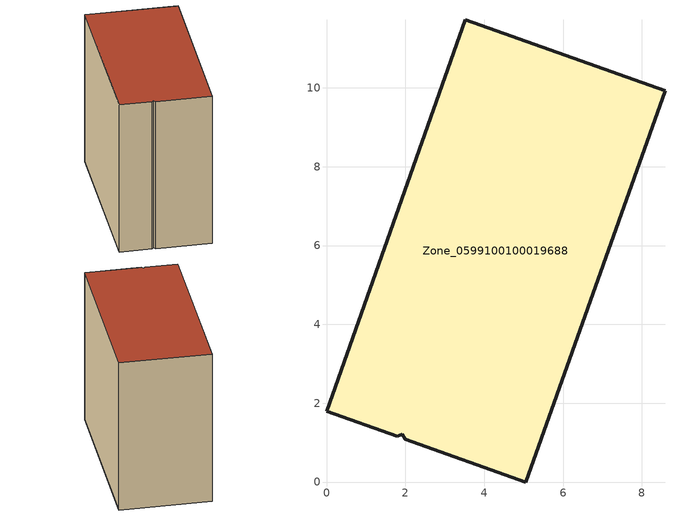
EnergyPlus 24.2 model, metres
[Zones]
Zone_0599100100019688
 floor ground (C_G): 5.06,0 2,1.09 1.92,1.21 1.79,1.16 0,1.8 3.52,11.72 8.59,9.92 z0
 wall outside (C_F): 5.06,0 8.59,9.92 3.52,11.72 0,1.8 1.79,1.16 1.92,1.21 2,1.09 5.06,0 z0:9.61
 roof outside (C_R): 2,1.09 5.06,0 8.59,9.92 3.52,11.72 0,1.8 1.79,1.16 1.92,1.21 z9.61
[BUILDING]
Pand.0599100100019688: North Axis=0; Terrain=City; Loads Convergence Tolerance Value=0.04; Temperature Convergence Tolerance Value=0.4; Solar Distribution=FullExterior; Maximum Number of Warmup Days=25; Minimum Number of Warmup Days=1
[Site:Location]
Rotterdam.The.Hague.AP_ZH_NLD Design_Conditions: Latitude=51.96; Longitude=4.45; Time Zone=1; Elevation=-4.5
[SITE:GROUNDTEMPERATURE:BUILDINGSURFACE]
18, 18, 18, 18, 18, 18, 18, 18, 18, 18, 18, 18
[MATERIAL] Thermal Absorptance=0.9; Solar Absorptance=0.7; Visible Absorptance=0.7
Name | Roughness | Thickness | Conductivity | Density | Specific Heat
G.TI.2015-2018 | MediumSmooth | 0.15 | 0.0428571 | 540 | 1210
F.TI.2015-2018 | Rough | 0.3 | 0.0666667 | 1920 | 840
R.TI.2015-2018 | MediumRough | 0.2 | 0.0333333 | 1500 | 1000
[CONSTRUCTION]
C_G: G.TI.2015-2018
C_F: F.TI.2015-2018
C_R: R.TI.2015-2018
[ZONE]
Zone_0599100100019688: Type=1; Multiplier=1; Ceiling Height=Autocalculate; Volume=Autocalculate; Floor Area=autocalculate; Part of Total Floor Area=Yes
[ZONEINFILTRATION:DESIGNFLOWRATE]
Infil_Zone_0599100100019688: Zone or ZoneList or Space or SpaceList=Zone_0599100100019688; Schedule=AlwaysOn; Design Flow Rate Calculation Method=Flow/Area; Flow Rate per Floor Area=0.0015; Constant Term Coefficient=1; Temperature Term Coefficient=0; Velocity Term Coefficient=0; Velocity Squared Term Coefficient=0
[HVACTEMPLATE:ZONE:IDEALLOADSAIRSYSTEM]
Zone_0599100100019688: Maximum Heating Supply Air Temperature=50; Minimum Cooling Supply Air Temperature=13; Maximum Heating Supply Air Humidity Ratio=0.0156; Minimum Cooling Supply Air Humidity Ratio=0.0077; Heating Limit=NoLimit; Cooling Limit=NoLimit; Dehumidification Control Type=ConstantSensibleHeatRatio; Cooling Sensible Heat Ratio=0.7; Dehumidification Setpoint=60; Humidification Control Type=None; Humidification Setpoint=30; Outdoor Air Method=None; Outdoor Air Flow Rate per Person=0.00944; Outdoor Air Flow Rate per Zone Floor Area=0; Outdoor Air Flow Rate per Zone=0; Demand Controlled Ventilation Type=None; Outdoor Air Economizer Type=NoEconomizer; Heat Recovery Type=None; Sensible Heat Recovery Effectiveness=0.7; Latent Heat Recovery Effectiveness=0.65
[ZONECONTROL:THERMOSTAT]
ThermostatControl_Zone_0599100100019688: Zone or ZoneList=Zone_0599100100019688; Control Type Schedule=DualSetpointControlType; Control 1=Thermostat_Zone_0599100100019688; Temperature Difference Between Cutout And Setpoint=0
[THERMOSTATSETPOINT:DUALSETPOINT]
Thermostat_Zone_0599100100019688: Heating Setpoint Temperature Schedule=HeatingSetpoint_Zone_0599100100019688; Cooling Setpoint Temperature Schedule=CoolingSetpoint_Zone_0599100100019688
[SCHEDULE:COMPACT]
HeatingSetpoint_Zone_0599100100019688: Through: 12/31, For: AllDays, Until: 24:00, 21
CoolingSetpoint_Zone_0599100100019688: Through: 12/31, For: AllDays, Until: 24:00, 24
DualSetpointControlType: Through: 12/31, For: AllDays, Until: 24:00, 4
AlwaysOn: Through: 12/31, For: AllDays, Until: 24:00, 1
